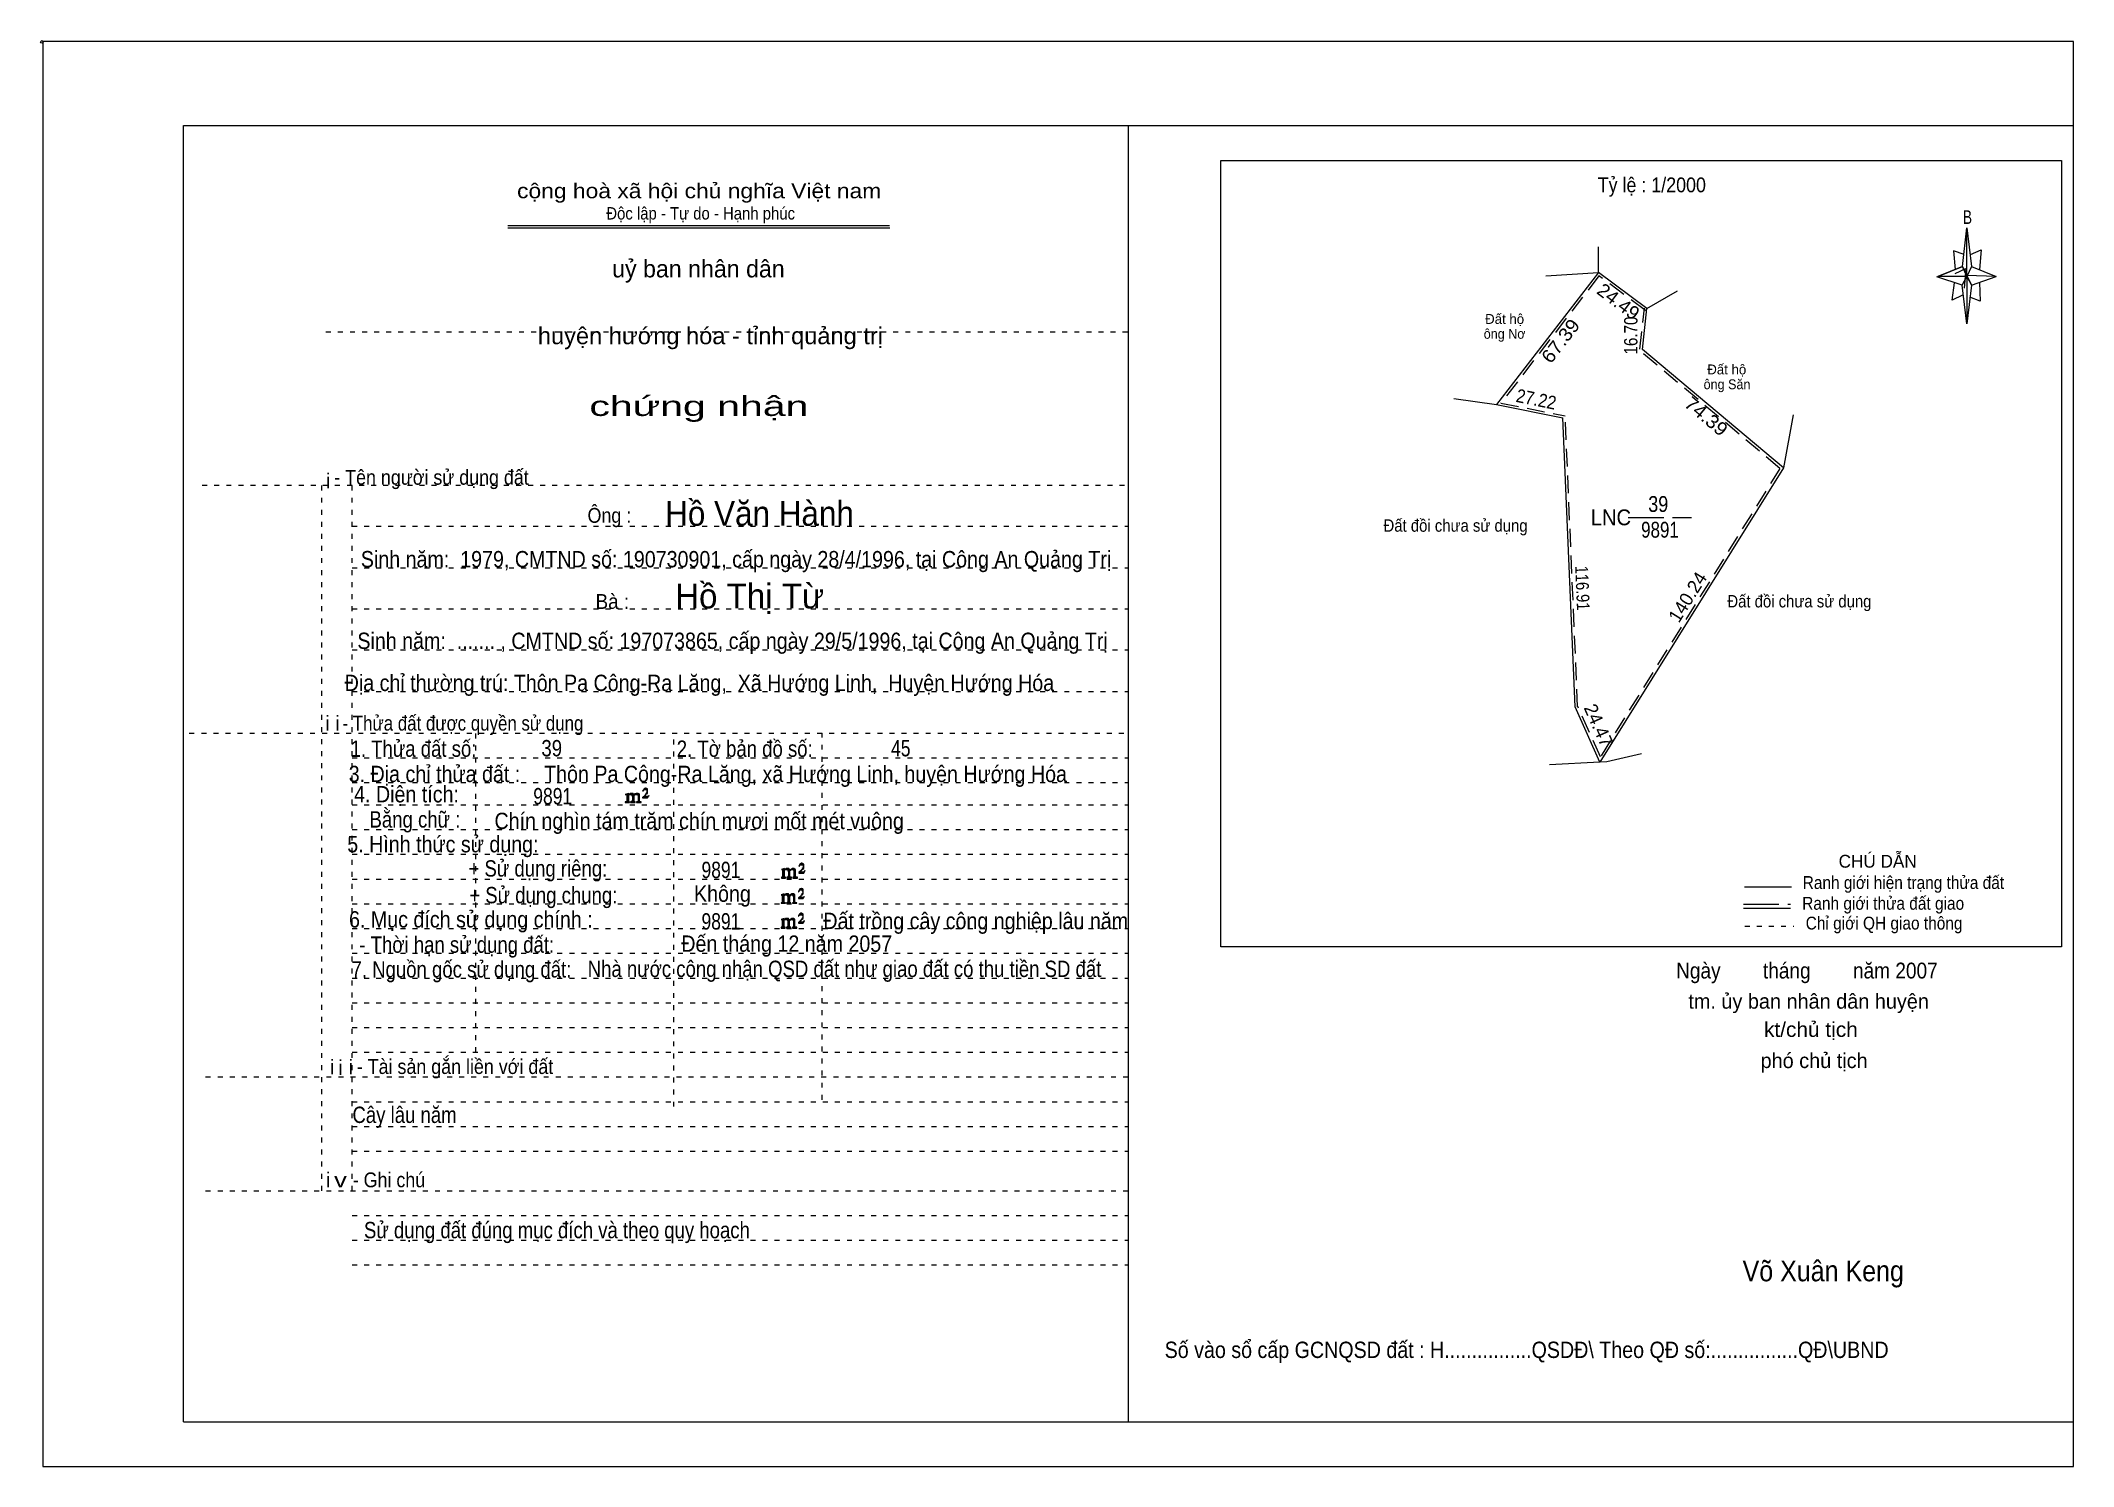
# Model space of a CAD drawing. Header units: centimetres. Extents: x -1.6 to 39.5, y -3.3 to 25.5.
import ezdxf
from ezdxf.enums import TextEntityAlignment as Align

# ---------------------------------------------------------------- set-up
doc = ezdxf.new("R2010")
doc.units = ezdxf.units.CM
doc.header["$LTSCALE"] = 0.12
for name, pattern in [('DOTTED', [1.5, 0.3, -1.2]), ('LONG_DASHED', [7.5, 6, -1.5]), ('MEDIUM_DASHED', [4.5, 3, -1.5])]:
    doc.linetypes.add(name, pattern=pattern)
for name, color, linetype, lineweight in [('1', 7, 'DOTTED', 13), ('10', 7, 'Continuous', 13), ('33', 7, 'LONG_DASHED', 13), ('4', 7, 'Continuous', 13), ('5', 7, 'Continuous', 13), ('50', 7, 'Continuous', 13)]:
    doc.layers.add(name, color=color, linetype=linetype, lineweight=lineweight)
doc.layers.add('30', color=7, linetype='Continuous')

msp = doc.modelspace()

# ---------------------------------------------------------------- hatches: boundary and pattern name
at = {"layer": '50'}
for points in [[(10.27, 10.13), (10.27, 10.12), (10.27, 10.11), (10.25, 10.11), (10.24, 10.11), (10.24, 10.1), (10.33, 10.1), (10.33, 10.11), (10.32, 10.11), (10.31, 10.11), (10.31, 10.12), (10.31, 10.13), (10.31, 10.24), (10.31, 10.25), (10.32, 10.26), (10.34, 10.26), (10.35, 10.26), (10.36, 10.26), (10.37, 10.25), (10.39, 10.22), (10.39, 10.13), (10.37, 10.12), (10.37, 10.11), (10.36, 10.11), (10.35, 10.11), (10.35, 10.1), (10.44, 10.1), (10.44, 10.11), (10.43, 10.11), (10.42, 10.11), (10.42, 10.12), (10.42, 10.13), (10.42, 10.24), (10.44, 10.26), (10.45, 10.26), (10.46, 10.26), (10.49, 10.26), (10.49, 10.25), (10.5, 10.24), (10.5, 10.22), (10.5, 10.13), (10.5, 10.12), (10.49, 10.11), (10.49, 10.11), (10.47, 10.11), (10.47, 10.1), (10.56, 10.1), (10.56, 10.11), (10.55, 10.11), (10.54, 10.11), (10.53, 10.12), (10.53, 10.13), (10.53, 10.2), (10.53, 10.25), (10.53, 10.26), (10.52, 10.27), (10.5, 10.28), (10.47, 10.28), (10.46, 10.28), (10.44, 10.27), (10.41, 10.25), (10.41, 10.26), (10.4, 10.28), (10.39, 10.28), (10.37, 10.28), (10.35, 10.28), (10.34, 10.28), (10.32, 10.26), (10.31, 10.26), (10.31, 10.25), (10.31, 10.25), (10.31, 10.26), (10.31, 10.28), (10.24, 10.26), (10.24, 10.26), (10.25, 10.26), (10.27, 10.25), (10.27, 10.24), (10.27, 10.23)], [(10.69, 10.19), (10.72, 10.24), (10.72, 10.24), (10.71, 10.22), (10.69, 10.22), (10.68, 10.22), (10.63, 10.22), (10.66, 10.26), (10.67, 10.27), (10.69, 10.28), (10.69, 10.3), (10.69, 10.32), (10.69, 10.34), (10.69, 10.35), (10.69, 10.37), (10.68, 10.38), (10.67, 10.38), (10.66, 10.39), (10.65, 10.39), (10.63, 10.38), (10.63, 10.38), (10.62, 10.37), (10.61, 10.35), (10.59, 10.33), (10.61, 10.33), (10.61, 10.35), (10.62, 10.35), (10.63, 10.36), (10.65, 10.36), (10.66, 10.36), (10.67, 10.35), (10.68, 10.35), (10.68, 10.32), (10.68, 10.3), (10.66, 10.28), (10.66, 10.26), (10.65, 10.25), (10.59, 10.2), (10.59, 10.19)], [(13.42, 8.61), (13.42, 8.6), (13.42, 8.59), (13.41, 8.59), (13.4, 8.59), (13.4, 8.57), (13.48, 8.57), (13.48, 8.59), (13.47, 8.59), (13.46, 8.59), (13.46, 8.6), (13.46, 8.61), (13.46, 8.72), (13.46, 8.73), (13.47, 8.74), (13.5, 8.74), (13.51, 8.74), (13.52, 8.74), (13.53, 8.73), (13.54, 8.69), (13.54, 8.61), (13.53, 8.6), (13.53, 8.59), (13.52, 8.59), (13.51, 8.59), (13.51, 8.57), (13.6, 8.57), (13.6, 8.59), (13.58, 8.59), (13.57, 8.59), (13.57, 8.6), (13.57, 8.61), (13.57, 8.72), (13.6, 8.74), (13.61, 8.74), (13.62, 8.74), (13.64, 8.74), (13.64, 8.73), (13.65, 8.72), (13.65, 8.69), (13.65, 8.61), (13.65, 8.6), (13.64, 8.59), (13.64, 8.59), (13.63, 8.59), (13.63, 8.57), (13.72, 8.57), (13.72, 8.59), (13.7, 8.59), (13.69, 8.59), (13.68, 8.6), (13.68, 8.61), (13.68, 8.68), (13.68, 8.73), (13.68, 8.74), (13.67, 8.75), (13.65, 8.76), (13.63, 8.76), (13.62, 8.76), (13.6, 8.75), (13.56, 8.73), (13.56, 8.74), (13.55, 8.76), (13.54, 8.76), (13.53, 8.76), (13.51, 8.76), (13.5, 8.76), (13.47, 8.74), (13.46, 8.74), (13.46, 8.73), (13.46, 8.73), (13.46, 8.74), (13.46, 8.76), (13.4, 8.74), (13.4, 8.74), (13.41, 8.74), (13.42, 8.73), (13.42, 8.72), (13.42, 8.71)], [(13.85, 8.67), (13.87, 8.72), (13.87, 8.72), (13.86, 8.69), (13.85, 8.69), (13.84, 8.69), (13.78, 8.69), (13.82, 8.74), (13.83, 8.75), (13.85, 8.76), (13.85, 8.78), (13.85, 8.79), (13.85, 8.82), (13.85, 8.83), (13.85, 8.85), (13.84, 8.86), (13.83, 8.86), (13.82, 8.87), (13.8, 8.87), (13.78, 8.86), (13.78, 8.86), (13.77, 8.85), (13.76, 8.83), (13.75, 8.81), (13.76, 8.81), (13.76, 8.83), (13.77, 8.83), (13.78, 8.84), (13.8, 8.84), (13.82, 8.84), (13.83, 8.83), (13.84, 8.83), (13.84, 8.79), (13.84, 8.78), (13.82, 8.76), (13.82, 8.74), (13.8, 8.73), (13.75, 8.68), (13.75, 8.67)], [(13.41, 8.09), (13.41, 8.08), (13.41, 8.07), (13.4, 8.07), (13.39, 8.07), (13.39, 8.06), (13.48, 8.06), (13.48, 8.07), (13.47, 8.07), (13.45, 8.07), (13.45, 8.08), (13.45, 8.09), (13.45, 8.2), (13.45, 8.21), (13.47, 8.23), (13.49, 8.23), (13.5, 8.23), (13.51, 8.23), (13.52, 8.21), (13.53, 8.18), (13.53, 8.09), (13.52, 8.08), (13.52, 8.07), (13.51, 8.07), (13.5, 8.07), (13.5, 8.06), (13.59, 8.06), (13.59, 8.07), (13.58, 8.07), (13.57, 8.07), (13.57, 8.08), (13.57, 8.09), (13.57, 8.2), (13.59, 8.23), (13.6, 8.23), (13.61, 8.23), (13.63, 8.23), (13.63, 8.21), (13.64, 8.2), (13.64, 8.18), (13.64, 8.09), (13.64, 8.08), (13.63, 8.07), (13.63, 8.07), (13.62, 8.07), (13.62, 8.06), (13.71, 8.06), (13.71, 8.07), (13.7, 8.07), (13.69, 8.07), (13.67, 8.08), (13.67, 8.09), (13.67, 8.17), (13.67, 8.21), (13.67, 8.23), (13.66, 8.24), (13.64, 8.25), (13.62, 8.25), (13.61, 8.25), (13.59, 8.24), (13.55, 8.21), (13.55, 8.23), (13.54, 8.25), (13.53, 8.25), (13.52, 8.25), (13.5, 8.25), (13.49, 8.25), (13.47, 8.23), (13.45, 8.23), (13.45, 8.21), (13.45, 8.21), (13.45, 8.23), (13.45, 8.25), (13.39, 8.23), (13.39, 8.23), (13.4, 8.23), (13.41, 8.21), (13.41, 8.2), (13.41, 8.19)], [(13.84, 8.16), (13.86, 8.2), (13.86, 8.2), (13.85, 8.18), (13.84, 8.18), (13.83, 8.18), (13.77, 8.18), (13.81, 8.23), (13.82, 8.24), (13.84, 8.25), (13.84, 8.27), (13.84, 8.28), (13.84, 8.3), (13.84, 8.31), (13.84, 8.34), (13.83, 8.35), (13.82, 8.35), (13.81, 8.36), (13.8, 8.36), (13.77, 8.35), (13.77, 8.35), (13.76, 8.34), (13.75, 8.31), (13.74, 8.29), (13.75, 8.29), (13.75, 8.31), (13.76, 8.31), (13.77, 8.33), (13.8, 8.33), (13.81, 8.33), (13.82, 8.31), (13.83, 8.31), (13.83, 8.28), (13.83, 8.27), (13.81, 8.25), (13.81, 8.23), (13.8, 8.21), (13.74, 8.17), (13.74, 8.16)], [(13.84, 7.66), (13.86, 7.71), (13.86, 7.71), (13.85, 7.68), (13.84, 7.68), (13.83, 7.68), (13.77, 7.68), (13.81, 7.73), (13.82, 7.74), (13.84, 7.75), (13.84, 7.77), (13.84, 7.78), (13.84, 7.81), (13.84, 7.82), (13.84, 7.84), (13.83, 7.85), (13.82, 7.85), (13.81, 7.86), (13.79, 7.86), (13.77, 7.85), (13.77, 7.85), (13.76, 7.84), (13.75, 7.82), (13.74, 7.8), (13.75, 7.8), (13.75, 7.82), (13.76, 7.82), (13.77, 7.83), (13.79, 7.83), (13.81, 7.83), (13.82, 7.82), (13.83, 7.82), (13.83, 7.78), (13.83, 7.77), (13.81, 7.75), (13.81, 7.73), (13.79, 7.72), (13.74, 7.67), (13.74, 7.66)], [(13.41, 7.6), (13.41, 7.59), (13.41, 7.58), (13.4, 7.58), (13.39, 7.58), (13.39, 7.56), (13.47, 7.56), (13.47, 7.58), (13.46, 7.58), (13.45, 7.58), (13.45, 7.59), (13.45, 7.6), (13.45, 7.71), (13.45, 7.72), (13.46, 7.73), (13.49, 7.73), (13.5, 7.73), (13.51, 7.73), (13.52, 7.72), (13.53, 7.68), (13.53, 7.6), (13.52, 7.59), (13.52, 7.58), (13.51, 7.58), (13.5, 7.58), (13.5, 7.56), (13.59, 7.56), (13.59, 7.58), (13.57, 7.58), (13.56, 7.58), (13.56, 7.59), (13.56, 7.6), (13.56, 7.71), (13.59, 7.73), (13.6, 7.73), (13.61, 7.73), (13.63, 7.73), (13.63, 7.72), (13.64, 7.71), (13.64, 7.68), (13.64, 7.6), (13.64, 7.59), (13.63, 7.58), (13.63, 7.58), (13.62, 7.58), (13.62, 7.56), (13.71, 7.56), (13.71, 7.58), (13.69, 7.58), (13.68, 7.58), (13.67, 7.59), (13.67, 7.6), (13.67, 7.67), (13.67, 7.72), (13.67, 7.73), (13.66, 7.74), (13.64, 7.75), (13.62, 7.75), (13.61, 7.75), (13.59, 7.74), (13.55, 7.72), (13.55, 7.73), (13.54, 7.75), (13.53, 7.75), (13.52, 7.75), (13.5, 7.75), (13.49, 7.75), (13.46, 7.73), (13.45, 7.73), (13.45, 7.72), (13.45, 7.72), (13.45, 7.73), (13.45, 7.75), (13.39, 7.73), (13.39, 7.73), (13.4, 7.73), (13.41, 7.72), (13.41, 7.71), (13.41, 7.7)]]:
    msp.add_hatch(color=256, dxfattribs=at).paths.add_polyline_path(points)

# ---------------------------------------------------------------- linework, layer by layer
at = {"layer": '1', "linetype": 'Continuous'}
for p, q in [((1.31, -2.42), (1.31, 23.78)), ((1.31, 23.78), (39.51, 23.78)), ((20.41, -2.42), (20.41, 23.78)), ((39.51, -2.42), (39.51, 23.78)), ((7.87, 21.76), (15.58, 21.76)), ((7.87, 21.71), (15.59, 21.71)), ((37.26, 20.55), (36.75, 20.72)), ((1.31, -2.42), (39.51, -2.42))]:
    msp.add_line(p, q, dxfattribs=at)
at = {"layer": '1'}
for p, q in [((4.19, 19.61), (20.41, 19.61)), ((1.69, 16.51), (20.41, 16.51)), ((4.11, 2.25), (4.11, 16.51)), ((4.72, 2.25), (4.72, 16.51)), ((4.72, 15.68), (20.41, 15.68)), ((4.72, 14.84), (20.41, 14.84)), ((4.72, 14.01), (20.41, 14.01)), ((4.72, 13.18), (20.41, 13.18)), ((4.72, 12.34), (20.41, 12.34)), ((1.43, 11.5), (20.41, 11.5)), ((7.22, 5.05), (7.22, 11.5)), ((11.22, 3.95), (11.22, 11.5)), ((14.22, 4.09), (14.22, 11.5)), ((4.72, 11), (20.41, 11)), ((4.72, 10.5), (20.41, 10.5)), ((4.72, 10.05), (20.41, 10.05)), ((4.72, 9.55), (20.41, 9.55)), ((4.72, 9.05), (20.41, 9.05)), ((4.72, 8.55), (20.41, 8.55)), ((4.72, 8.05), (20.41, 8.05)), ((4.72, 7.55), (20.41, 7.55)), ((4.72, 7.05), (20.41, 7.05)), ((4.72, 6.55), (20.41, 6.55)), ((4.72, 6.05), (20.41, 6.05)), ((4.72, 5.55), (20.41, 5.55)), ((4.72, 5.05), (20.41, 5.05)), ((1.76, 4.55), (20.41, 4.55)), ((4.72, 4.05), (20.41, 4.05)), ((4.72, 3.55), (20.41, 3.55)), ((4.72, 3.05), (20.41, 3.05)), ((1.76, 2.25), (20.41, 2.25)), ((4.72, 1.75), (20.41, 1.75)), ((4.72, 1.25), (20.41, 1.25)), ((4.72, 0.75), (20.41, 0.75))]:
    msp.add_line(p, q, dxfattribs=at)
at = {"layer": '1', "linetype": 'Continuous'}
msp.add_lwpolyline([(-1.53, -3.32), (39.51, -3.32), (39.51, 25.48), (-1.53, 25.48)], close=True, dxfattribs=at)
msp.add_lwpolyline([(37.27, 20.35), (37.06, 20.25), (37.11, 20.6)], dxfattribs=at)
at = {"layer": '10'}
for p, q in [((29.91, 20.81), (27.85, 18.14)), ((30.89, 20.08), (31.51, 20.44)), ((26.99, 18.26), (27.85, 18.14)), ((27.85, 18.14), (29.19, 17.87)), ((29.44, 12.03), (29.19, 17.87)), ((29.94, 10.91), (29.44, 12.03)), ((29.94, 10.91), (28.92, 10.86))]:
    msp.add_line(p, q, dxfattribs=at)
at = {"layer": '10', "linetype": 'MEDIUM_DASHED'}
for p, q in [((30.86, 20.04), (29.92, 20.74)), ((30.75, 19.26), (30.84, 20.09)), ((33.58, 16.85), (30.77, 19.21)), ((29.49, 12.03), (29.24, 17.91)), ((33.58, 16.85), (29.95, 11.02)), ((29.95, 11.02), (29.49, 12.05))]:
    msp.add_line(p, q, dxfattribs=at)
at = {"layer": '10'}
for points in [[(28.85, 20.74), (29.91, 20.81), (29.91, 21.33)], [(33.65, 16.86), (30.8, 19.25), (30.89, 20.08), (29.91, 20.81)], [(33.85, 17.93), (33.65, 16.86), (29.94, 10.91)], [(30.78, 11.08), (30.08, 10.92), (29.94, 10.91)]]:
    msp.add_lwpolyline(points, dxfattribs=at)
at = {"layer": '10', "linetype": 'MEDIUM_DASHED'}
msp.add_lwpolyline([(29.92, 20.74), (27.94, 18.17), (29.24, 17.91)], dxfattribs=at)
at = {"layer": '33'}
msp.add_line((30.51, 15.86), (31.79, 15.86), dxfattribs=at)
at = {"layer": '4'}
for p, q in [((32.86, 8.39), (33.81, 8.39)), ((32.84, 7.96), (33.79, 7.96))]:
    msp.add_line(p, q, dxfattribs=at)
at = {"layer": '4', "linetype": 'LONG_DASHED'}
msp.add_line((32.84, 8.04), (33.79, 8.04), dxfattribs=at)
at = {"layer": '4', "linetype": 'DOTTED'}
msp.add_line((32.87, 7.6), (33.86, 7.6), dxfattribs=at)
at = {"layer": '4'}
msp.add_lwpolyline([(22.28, 23.07), (39.27, 23.07), (39.27, 7.18), (22.28, 7.18)], close=True, dxfattribs=at)
msp.add_circle((-1.55, 25.47), 0.025, dxfattribs=at)
at = {"layer": '5'}
for p, q in [((37.27, 20.93), (37.36, 21.71)), ((37.45, 20.55), (37.36, 19.77)), ((37.45, 20.93), (37.95, 20.73)), ((37.61, 20.61), (37.63, 20.23)), ((37.63, 20.23), (37.42, 20.31))]:
    msp.add_line(p, q, dxfattribs=at)
for points in [[(37.36, 21.71), (37.45, 20.93), (37.36, 20.73)], [(37.36, 20.73), (36.77, 20.73), (37.27, 20.93), (37.45, 20.55), (37.95, 20.73), (37.36, 20.75)], [(37.36, 20.73), (37.36, 19.77), (37.26, 20.55)]]:
    msp.add_lwpolyline(points, close=True, dxfattribs=at)
for points in [[(37.3, 21.17), (37.09, 21.25), (37.12, 20.87)], [(37.43, 21.17), (37.65, 21.27), (37.61, 20.87)], [(37.36, 20.73), (37.27, 20.93), (36.77, 20.73)], [(37.12, 20.79), (37.34, 20.89), (37.3, 20.49)], [(37.36, 20.73), (37.45, 20.55), (37.95, 20.73)]]:
    msp.add_lwpolyline(points, dxfattribs=at)
at = {"layer": '50'}
for points in [[(10.27, 10.13), (10.27, 10.12), (10.27, 10.11), (10.25, 10.11), (10.24, 10.11), (10.24, 10.1), (10.33, 10.1), (10.33, 10.11), (10.32, 10.11), (10.31, 10.11), (10.31, 10.12), (10.31, 10.13), (10.31, 10.24), (10.31, 10.25), (10.32, 10.26), (10.34, 10.26), (10.35, 10.26), (10.36, 10.26), (10.37, 10.25), (10.39, 10.22), (10.39, 10.13), (10.37, 10.12), (10.37, 10.11), (10.36, 10.11), (10.35, 10.11), (10.35, 10.1), (10.44, 10.1), (10.44, 10.11), (10.43, 10.11), (10.42, 10.11), (10.42, 10.12), (10.42, 10.13), (10.42, 10.24), (10.44, 10.26), (10.45, 10.26), (10.46, 10.26), (10.49, 10.26), (10.49, 10.25), (10.5, 10.24), (10.5, 10.22), (10.5, 10.13), (10.5, 10.12), (10.49, 10.11), (10.49, 10.11), (10.47, 10.11), (10.47, 10.1), (10.56, 10.1), (10.56, 10.11), (10.55, 10.11), (10.54, 10.11), (10.53, 10.12), (10.53, 10.13), (10.53, 10.2), (10.53, 10.25), (10.53, 10.26), (10.52, 10.27), (10.5, 10.28), (10.47, 10.28), (10.46, 10.28), (10.44, 10.27), (10.41, 10.25), (10.41, 10.26), (10.4, 10.28), (10.39, 10.28), (10.37, 10.28), (10.35, 10.28), (10.34, 10.28), (10.32, 10.26), (10.31, 10.26), (10.31, 10.25), (10.31, 10.25), (10.31, 10.26), (10.31, 10.28), (10.24, 10.26), (10.24, 10.26), (10.25, 10.26), (10.27, 10.25), (10.27, 10.24), (10.27, 10.23)], [(10.69, 10.19), (10.72, 10.24), (10.72, 10.24), (10.71, 10.22), (10.69, 10.22), (10.68, 10.22), (10.63, 10.22), (10.66, 10.26), (10.67, 10.27), (10.69, 10.28), (10.69, 10.3), (10.69, 10.32), (10.69, 10.34), (10.69, 10.35), (10.69, 10.37), (10.68, 10.38), (10.67, 10.38), (10.66, 10.39), (10.65, 10.39), (10.63, 10.38), (10.63, 10.38), (10.62, 10.37), (10.61, 10.35), (10.59, 10.33), (10.61, 10.33), (10.61, 10.35), (10.62, 10.35), (10.63, 10.36), (10.65, 10.36), (10.66, 10.36), (10.67, 10.35), (10.68, 10.35), (10.68, 10.32), (10.68, 10.3), (10.66, 10.28), (10.66, 10.26), (10.65, 10.25), (10.59, 10.2), (10.59, 10.19)], [(13.42, 8.61), (13.42, 8.6), (13.42, 8.59), (13.41, 8.59), (13.4, 8.59), (13.4, 8.57), (13.48, 8.57), (13.48, 8.59), (13.47, 8.59), (13.46, 8.59), (13.46, 8.6), (13.46, 8.61), (13.46, 8.72), (13.46, 8.73), (13.47, 8.74), (13.5, 8.74), (13.51, 8.74), (13.52, 8.74), (13.53, 8.73), (13.54, 8.69), (13.54, 8.61), (13.53, 8.6), (13.53, 8.59), (13.52, 8.59), (13.51, 8.59), (13.51, 8.57), (13.6, 8.57), (13.6, 8.59), (13.58, 8.59), (13.57, 8.59), (13.57, 8.6), (13.57, 8.61), (13.57, 8.72), (13.6, 8.74), (13.61, 8.74), (13.62, 8.74), (13.64, 8.74), (13.64, 8.73), (13.65, 8.72), (13.65, 8.69), (13.65, 8.61), (13.65, 8.6), (13.64, 8.59), (13.64, 8.59), (13.63, 8.59), (13.63, 8.57), (13.72, 8.57), (13.72, 8.59), (13.7, 8.59), (13.69, 8.59), (13.68, 8.6), (13.68, 8.61), (13.68, 8.68), (13.68, 8.73), (13.68, 8.74), (13.67, 8.75), (13.65, 8.76), (13.63, 8.76), (13.62, 8.76), (13.6, 8.75), (13.56, 8.73), (13.56, 8.74), (13.55, 8.76), (13.54, 8.76), (13.53, 8.76), (13.51, 8.76), (13.5, 8.76), (13.47, 8.74), (13.46, 8.74), (13.46, 8.73), (13.46, 8.73), (13.46, 8.74), (13.46, 8.76), (13.4, 8.74), (13.4, 8.74), (13.41, 8.74), (13.42, 8.73), (13.42, 8.72), (13.42, 8.71)], [(13.85, 8.67), (13.87, 8.72), (13.87, 8.72), (13.86, 8.69), (13.85, 8.69), (13.84, 8.69), (13.78, 8.69), (13.82, 8.74), (13.83, 8.75), (13.85, 8.76), (13.85, 8.78), (13.85, 8.79), (13.85, 8.82), (13.85, 8.83), (13.85, 8.85), (13.84, 8.86), (13.83, 8.86), (13.82, 8.87), (13.8, 8.87), (13.78, 8.86), (13.78, 8.86), (13.77, 8.85), (13.76, 8.83), (13.75, 8.81), (13.76, 8.81), (13.76, 8.83), (13.77, 8.83), (13.78, 8.84), (13.8, 8.84), (13.82, 8.84), (13.83, 8.83), (13.84, 8.83), (13.84, 8.79), (13.84, 8.78), (13.82, 8.76), (13.82, 8.74), (13.8, 8.73), (13.75, 8.68), (13.75, 8.67)], [(13.41, 8.09), (13.41, 8.08), (13.41, 8.07), (13.4, 8.07), (13.39, 8.07), (13.39, 8.06), (13.48, 8.06), (13.48, 8.07), (13.47, 8.07), (13.45, 8.07), (13.45, 8.08), (13.45, 8.09), (13.45, 8.2), (13.45, 8.21), (13.47, 8.23), (13.49, 8.23), (13.5, 8.23), (13.51, 8.23), (13.52, 8.21), (13.53, 8.18), (13.53, 8.09), (13.52, 8.08), (13.52, 8.07), (13.51, 8.07), (13.5, 8.07), (13.5, 8.06), (13.59, 8.06), (13.59, 8.07), (13.58, 8.07), (13.57, 8.07), (13.57, 8.08), (13.57, 8.09), (13.57, 8.2), (13.59, 8.23), (13.6, 8.23), (13.61, 8.23), (13.63, 8.23), (13.63, 8.21), (13.64, 8.2), (13.64, 8.18), (13.64, 8.09), (13.64, 8.08), (13.63, 8.07), (13.63, 8.07), (13.62, 8.07), (13.62, 8.06), (13.71, 8.06), (13.71, 8.07), (13.7, 8.07), (13.69, 8.07), (13.67, 8.08), (13.67, 8.09), (13.67, 8.17), (13.67, 8.21), (13.67, 8.23), (13.66, 8.24), (13.64, 8.25), (13.62, 8.25), (13.61, 8.25), (13.59, 8.24), (13.55, 8.21), (13.55, 8.23), (13.54, 8.25), (13.53, 8.25), (13.52, 8.25), (13.5, 8.25), (13.49, 8.25), (13.47, 8.23), (13.45, 8.23), (13.45, 8.21), (13.45, 8.21), (13.45, 8.23), (13.45, 8.25), (13.39, 8.23), (13.39, 8.23), (13.4, 8.23), (13.41, 8.21), (13.41, 8.2), (13.41, 8.19)], [(13.84, 8.16), (13.86, 8.2), (13.86, 8.2), (13.85, 8.18), (13.84, 8.18), (13.83, 8.18), (13.77, 8.18), (13.81, 8.23), (13.82, 8.24), (13.84, 8.25), (13.84, 8.27), (13.84, 8.28), (13.84, 8.3), (13.84, 8.31), (13.84, 8.34), (13.83, 8.35), (13.82, 8.35), (13.81, 8.36), (13.8, 8.36), (13.77, 8.35), (13.77, 8.35), (13.76, 8.34), (13.75, 8.31), (13.74, 8.29), (13.75, 8.29), (13.75, 8.31), (13.76, 8.31), (13.77, 8.33), (13.8, 8.33), (13.81, 8.33), (13.82, 8.31), (13.83, 8.31), (13.83, 8.28), (13.83, 8.27), (13.81, 8.25), (13.81, 8.23), (13.8, 8.21), (13.74, 8.17), (13.74, 8.16)], [(13.84, 7.66), (13.86, 7.71), (13.86, 7.71), (13.85, 7.68), (13.84, 7.68), (13.83, 7.68), (13.77, 7.68), (13.81, 7.73), (13.82, 7.74), (13.84, 7.75), (13.84, 7.77), (13.84, 7.78), (13.84, 7.81), (13.84, 7.82), (13.84, 7.84), (13.83, 7.85), (13.82, 7.85), (13.81, 7.86), (13.79, 7.86), (13.77, 7.85), (13.77, 7.85), (13.76, 7.84), (13.75, 7.82), (13.74, 7.8), (13.75, 7.8), (13.75, 7.82), (13.76, 7.82), (13.77, 7.83), (13.79, 7.83), (13.81, 7.83), (13.82, 7.82), (13.83, 7.82), (13.83, 7.78), (13.83, 7.77), (13.81, 7.75), (13.81, 7.73), (13.79, 7.72), (13.74, 7.67), (13.74, 7.66)], [(13.41, 7.6), (13.41, 7.59), (13.41, 7.58), (13.4, 7.58), (13.39, 7.58), (13.39, 7.56), (13.47, 7.56), (13.47, 7.58), (13.46, 7.58), (13.45, 7.58), (13.45, 7.59), (13.45, 7.6), (13.45, 7.71), (13.45, 7.72), (13.46, 7.73), (13.49, 7.73), (13.5, 7.73), (13.51, 7.73), (13.52, 7.72), (13.53, 7.68), (13.53, 7.6), (13.52, 7.59), (13.52, 7.58), (13.51, 7.58), (13.5, 7.58), (13.5, 7.56), (13.59, 7.56), (13.59, 7.58), (13.57, 7.58), (13.56, 7.58), (13.56, 7.59), (13.56, 7.6), (13.56, 7.71), (13.59, 7.73), (13.6, 7.73), (13.61, 7.73), (13.63, 7.73), (13.63, 7.72), (13.64, 7.71), (13.64, 7.68), (13.64, 7.6), (13.64, 7.59), (13.63, 7.58), (13.63, 7.58), (13.62, 7.58), (13.62, 7.56), (13.71, 7.56), (13.71, 7.58), (13.69, 7.58), (13.68, 7.58), (13.67, 7.59), (13.67, 7.6), (13.67, 7.67), (13.67, 7.72), (13.67, 7.73), (13.66, 7.74), (13.64, 7.75), (13.62, 7.75), (13.61, 7.75), (13.59, 7.74), (13.55, 7.72), (13.55, 7.73), (13.54, 7.75), (13.53, 7.75), (13.52, 7.75), (13.5, 7.75), (13.49, 7.75), (13.46, 7.73), (13.45, 7.73), (13.45, 7.72), (13.45, 7.72), (13.45, 7.73), (13.45, 7.75), (13.39, 7.73), (13.39, 7.73), (13.4, 7.73), (13.41, 7.72), (13.41, 7.71), (13.41, 7.7)]]:
    msp.add_lwpolyline(points, close=True, dxfattribs=at)

# ---------------------------------------------------------------- texts
at = {"layer": '1'}
for s, height, width, p in [('cộng hoà xã hội chủ nghĩa Việt nam', 0.3, 1.15, (11.735, 22.31)), ('Độc lập - Tự do - Hạnh phúc', 0.25, 0.9, (11.765, 21.88)), ('chứng nhận', 0.4, 1.55, (11.73, 17.91)), ('- Tên người sử dụng đất', 0.3, 0.9, (6.325, 16.52)), ('- Thửa đất được quyền sử dụng', 0.3, 0.85, (6.96, 11.55)), ('- Tài sản gắn liền với đất ', 0.3, 0.9, (6.85, 4.61)), ('v', 0.3, 1.3, (4.485, 2.32)), ('- Ghi chú', 0.3, 0.9, (5.465, 2.32))]:
    msp.add_text(s, height=height, dxfattribs=dict(at, width=width)).set_placement(p, align=Align.CENTER)
for s, height, p in [('uỷ ban nhân dân', 0.35, (11.72, 20.71)), ('i', 0.3, (4.235, 16.45)), ('i', 0.3, (4.225, 11.55)), ('i', 0.3, (4.425, 11.55)), ('i', 0.3, (4.315, 4.6)), ('i', 0.3, (4.485, 4.59)), ('i', 0.3, (4.695, 4.6)), ('i', 0.3, (4.235, 2.32))]:
    msp.add_text(s, height=height, dxfattribs=at).set_placement(p, align=Align.CENTER)
at = {"layer": '10'}
for s, height, width, p in [('Tỷ lệ : 1/2000', 0.3, 0.9, (30.99, 22.43)), ('ông Nơ', 0.2, 0.95, (28.015, 19.47)), ('ông Săn', 0.2, 0.95, (32.51, 18.45)), ('Hồ Văn Hành', 0.5, 0.95, (12.955, 15.69)), ('Đất đồi chưa sử dụng ', 0.25, 0.9, (27.065, 15.57)), ('Đất đồi chưa sử dụng ', 0.25, 0.9, (34.015, 14.04)), ('Võ Xuân Keng', 0.42, 0.9, (34.455, 0.42))]:
    msp.add_text(s, height=height, dxfattribs=dict(at, width=width)).set_placement(p, align=Align.CENTER)
for s, rotation, width, p in [('24.49', 323.116, 1.05, (30.234, 20.114)), ('16.70', 90, 0.85, (30.7, 19.535))]:
    msp.add_text(s, height=0.27, rotation=rotation, dxfattribs=dict(at, width=width)).set_placement(p, align=Align.CENTER)
for s, height, p in [('Đất hộ', 0.2, (28.015, 19.77)), ('Đất hộ', 0.2, (32.505, 18.75)), ('Hồ Thị Từ', 0.5, (12.755, 14.02))]:
    msp.add_text(s, height=height, dxfattribs=at).set_placement(p, align=Align.CENTER)
at = {"layer": '30'}
for s, height, rotation, width, p in [('67.39', 0.27, 52.464, 1.1, (29.252, 19.343)), ('27.22', 0.27, 348.43, 0.9, (28.628, 18.116)), ('74.39', 0.2699, 320.017, 1.1, (32.003, 17.799)), ('116.91', 0.26, 272.451, 0.85, (29.459, 14.426))]:
    msp.add_text(s, height=height, rotation=rotation, dxfattribs=dict(at, width=width)).set_placement(p, align=Align.CENTER)
for s, rotation, p in [('140.24', 58.013, (31.829, 14.178)), ('24.47', 293.967, (29.792, 11.6))]:
    msp.add_text(s, height=0.27, rotation=rotation, dxfattribs=at).set_placement(p, align=Align.CENTER)
at = {"layer": '33', "width": 0.95}
msp.add_text('LNC', height=0.32, dxfattribs=at).set_placement((30.57, 15.7), align=Align.RIGHT)
at = {"layer": '33'}
for s, width, p in [('39', 0.85, (31.12, 15.97)), ('9891', 0.8, (31.155, 15.45))]:
    msp.add_text(s, height=0.32, dxfattribs=dict(at, width=width)).set_placement(p, align=Align.CENTER)
at = {"layer": '4'}
msp.add_text('CHÚ DẪN', height=0.2591, dxfattribs=at).set_placement((35.555, 8.78), align=Align.CENTER)
at = {"layer": '4', "width": 0.9}
for s, p in [('Ranh giới hiện trạng thửa đất', (36.075, 8.35)), ('Ranh giới thửa đất giao ', (35.71, 7.93)), ('Chỉ giới QH giao thông', (35.685, 7.53))]:
    msp.add_text(s, height=0.2591, dxfattribs=at).set_placement(p, align=Align.CENTER)
at = {"layer": '5', "width": 0.75}
msp.add_text('B', height=0.276, dxfattribs=at).set_placement((37.37, 21.79), align=Align.CENTER)
at = {"layer": '50'}
for s, height, width, p in [('  huyện hướng hóa - tỉnh quảng trị', 0.34, 1.05, (11.83, 19.36)), ('Ông :', 0.3, 0.9, (9.92, 15.75)), ('Sinh năm:  1979, CMTND số: 190730901, cấp ngày 28/4/1996, tại Công An Quảng Trị', 0.33, 0.9, (12.48, 14.85)), ('Bà :', 0.3, 0.95, (9.98, 14.01)), ('Sinh năm:  ....... , CMTND số: 197073865, cấp ngày 29/5/1996, tại Công An Quảng Trị', 0.33, 0.9, (12.41, 13.2)), ('Địa chỉ thường trú: Thôn Pa Công-Ra Lăng,  Xã Hướng Linh,  Huyện Hướng Hóa', 0.33, 0.9, (11.74, 12.35)), ('1. Thửa đất số:  ', 0.33, 0.85, (6.065, 11.02)), ('39', 0.33, 0.85, (8.755, 11.03)), ('2. Tờ bản đồ số:  ', 0.33, 0.85, (12.76, 11.02)), ('45', 0.33, 0.8, (15.81, 11.03)), ('3. Địa chỉ thửa đất : ', 0.33, 0.9, (6.44, 10.51)), ('Thôn Pa Công-Ra Lăng, xã Hướng Linh, huyện Hướng Hóa', 0.33, 0.9, (13.885, 10.51)), ('4. Diện tích: ', 0.33, 0.9, (5.875, 10.1)), ('9891', 0.33, 0.8, (8.775, 10.06)), ('Bằng chữ :', 0.33, 0.85, (5.99, 9.59)), ('Chín nghìn tám trăm chín mươi mốt mét vuông', 0.33, 0.9, (11.735, 9.56)), ('5. Hình thức sử dụng:', 0.33, 0.9, (6.555, 9.09)), ('+ Sử dụng riêng:', 0.33, 0.85, (8.475, 8.6)), ('9891', 0.33, 0.8, (12.175, 8.57)), ('+ Sử dụng chung:', 0.33, 0.85, (8.585, 8.06)), ('Không', 0.33, 0.9, (12.205, 8.09)), ('6. Mục đích sử dụng chính :', 0.33, 0.9, (7.12, 7.57)), ('9891', 0.33, 0.8, (12.175, 7.53)), ('Đất trồng cây công nghiệp lâu năm', 0.33, 0.9, (17.325, 7.54)), ('- Thời hạn sử dụng đất:', 0.33, 0.85, (6.835, 7.06)), ('Đến tháng 12 năm 2057', 0.33, 0.9, (13.505, 7.08)), ('7. Nguồn gốc sử dụng đất:', 0.33, 0.85, (6.93, 6.56)), ('Nhà nước công nhận QSD đất như giao đất có thu tiền SD đất ', 0.33, 0.85, (14.725, 6.57)), ('Ngày        tháng        năm 2007', 0.32, 0.9, (34.125, 6.54)), ('kt/chủ tịch', 0.3, 1.05, (34.205, 5.36)), ('Cây lâu năm', 0.33, 0.85, (5.78, 3.62)), ('Sử dụng đất đúng mục đích và theo quy hoạch', 0.33, 0.85, (8.86, 1.29)), ('Số vào sổ cấp GCNQSD đất : H................QSDĐ\\ Theo QĐ số:................QĐ\\UBND', 0.33, 0.9, (28.46, -1.13))]:
    msp.add_text(s, height=height, dxfattribs=dict(at, width=width)).set_placement(p, align=Align.CENTER)
for s, p in [('tm. ủy ban nhân dân huyện ', (34.215, 5.93)), ('phó chủ tịch', (34.27, 4.73))]:
    msp.add_text(s, height=0.3, dxfattribs=at).set_placement(p, align=Align.CENTER)

doc.saveas('drawing.dxf')
